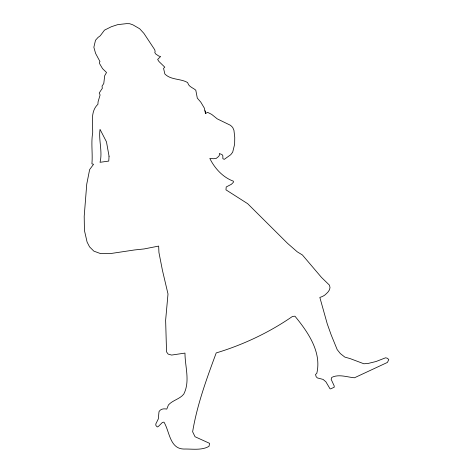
<?xml version="1.0" encoding="UTF-8"?>
<svg xmlns="http://www.w3.org/2000/svg" width="473" height="473" viewBox="0 0 473 473"><rect width="100%" height="100%" fill="white"/><g stroke="black" fill="none" stroke-linecap="round" stroke-linejoin="round"><path stroke-width="0.71" d="M205.513 113.561L204.301 108.027L200.818 102.186L197.306 98.118L195.792 90.172C192.99 87.694 188.496 86.79 187.633 82.568C180.639 78.447 170.8 80.144 164.858 73.971L163.563 68.396L164.781 67.166L158.952 61.496L157.633 59.456L160.613 56.529L158.78 56.056L155.516 53.821L154.783 52.397L155.144 51.569L154.748 49.766L143.922 33.4L139.677 28.758L132.907 24.85L129.673 23.703L126.474 23.65L117.742 24.631L111.415 26.695L104.48 30.148L100.252 35.788L98.023 37.432L95.505 40.27L93.855 47.241L95.581 53.396L100.01 61.62L99.49 62.016L99.596 63.63L102.535 68.615L106.531 72.499L104.681 75.733L103.782 83.508L102.05 86.127L102.31 88.398A53.981 45.792 -19 0 0 99.241 93.075L100.099 94.961L98.053 101.914L97.923 104.279C90.148 111.474 92.85 123.347 92.696 132.742C90.905 143.065 92.838 153.5 91.91 163.841L93.559 164.279L89.639 169.582L86.748 184.151L84.2 216.309L84.431 230.469L87.103 242.099L89.563 246.865L93.849 251.133L100.524 253.587L111.279 253.451L134.616 249.945L144.099 248.946L158.674 246.078L158.928 252.44L162.44 270.367L168.004 293.975L165.633 320.18L166.537 351.871L168.122 354.082L171.581 355.069L184.978 353.095C184.978 366.746 190.347 381.185 183.761 394.127C179.71 399.182 172.74 400.128 168.429 404.959L166.792 409.098C163.936 408.483 160.507 408.808 158.999 411.67L158.301 418.93L155.771 424.074L155.907 425.493L157.261 426.965L158.337 426.469L162.357 422.49L163.948 422.117C169.624 431.258 169.618 448.688 183.766 449.043C192.003 448.806 201.669 450.674 209.031 446.317L209.569 443.337L195.042 436.733L192.629 431.772C197.14 404.646 206.683 378.672 216.214 352.923C243.098 344.835 269.226 332.507 292.468 316.443L294.939 316.189C307.882 331.945 321.912 352.054 316.774 373.428L315.526 374.45L316.147 376.679L317.318 377.909L323.041 379.393L325.867 381.776L329.988 388.741L330.603 388.895L334.269 387.192L334.127 385.773L331.147 379.316L331.756 377.401C338.822 373.877 347.034 377.129 354.454 377.785L387.434 362.419L388.8 359.557L387.428 358.274L385.59 357.795L376 361.526L367.976 363.483L363.873 363.772L350.073 358.581L344.841 357.103L340.359 353.597L337.208 349.653L331.248 335.085L327.257 323.887L319.837 297.405A14.616 12.399 -19 0 0 324.756 295.111C327.629 292.639 331.431 289.405 329.474 285.172L321.51 277.438L302.407 254.971L297.257 251.831L287.614 243.412L247.686 203.703L225.958 189.839L226.224 186.971L231.38 184.299L233.372 182.306L233.443 181.206C222.907 177.387 214.683 168.347 209.817 158.449L213.512 158.739L216.185 158.437L218.585 156.492L219.377 155.292L219.324 153.512L222.05 154.6L222.824 155.682L222.884 158.727L224.285 159.342L230.753 154.701L232.692 152.17L234.643 144.206L234.75 137.288L233.934 130.252L232.675 127.403L230.522 125.327L217.237 118.865L211.685 114.395L207.588 112.326L205.513 113.561L205.613 111.439L204.91 110.794M109.05 156.214L108.766 161.08L100.034 162.304C102.753 151.608 98.443 140.103 100.04 129.383L106.472 141.847L109.05 156.214"/></g></svg>
